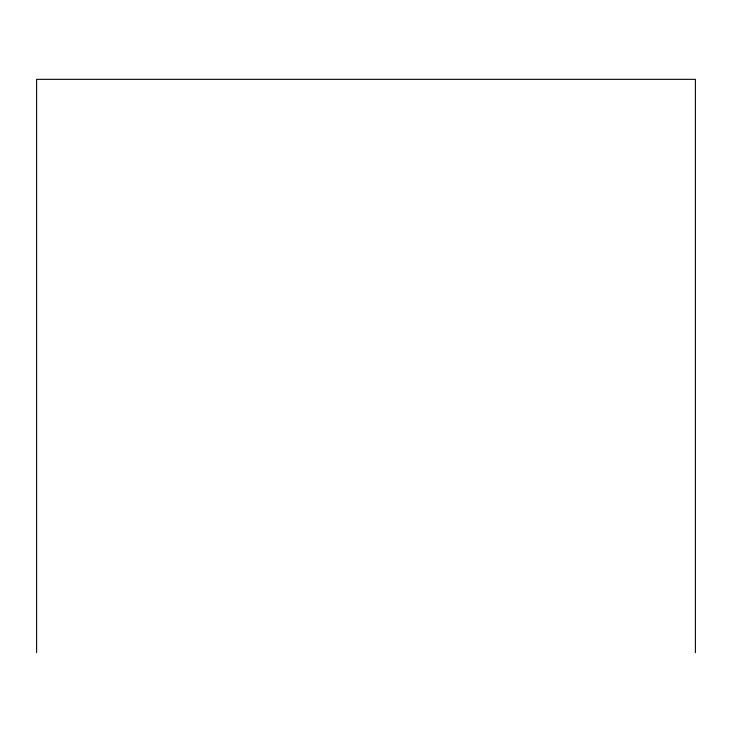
<?xml version="1.0" encoding="UTF-8"?>
<svg xmlns="http://www.w3.org/2000/svg" width="732" height="732" viewBox="0 0 732 732"><rect width="100%" height="100%" fill="white"/><g stroke="black" fill="none" stroke-linecap="round" stroke-linejoin="round"><path stroke-width="1.1" d="M695.4 652.669L695.4 79.331L36.6 79.331L36.6 652.669"/></g></svg>
